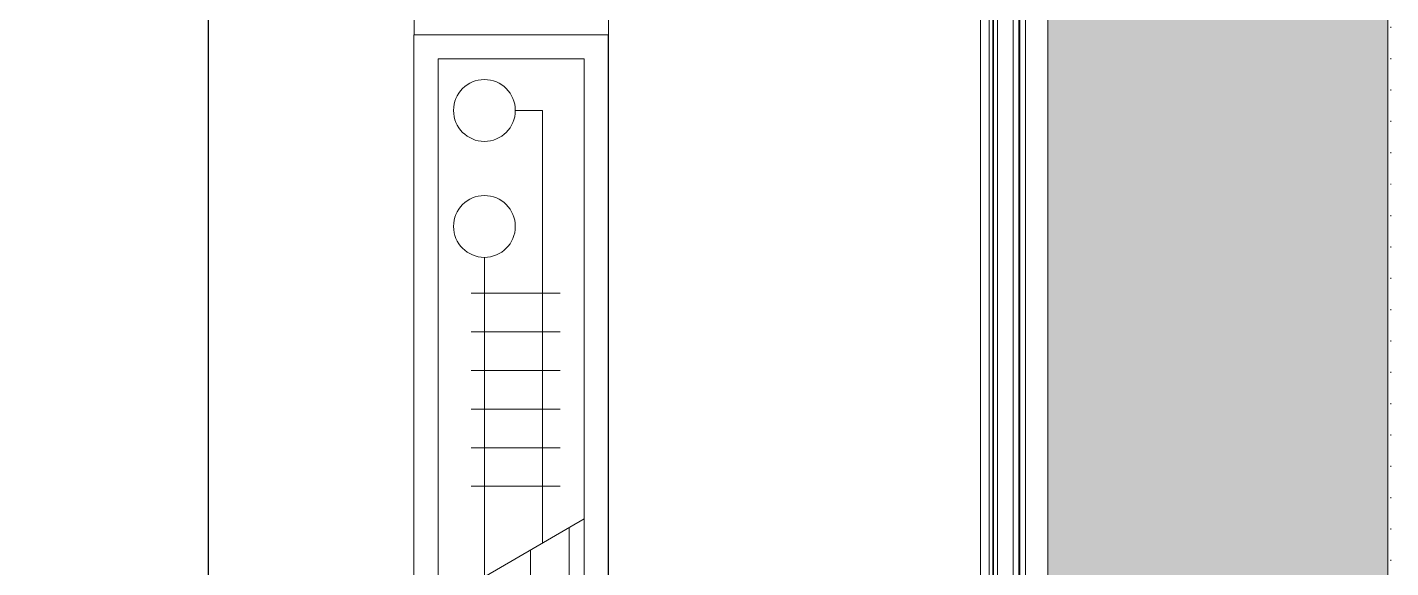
# Model space of a CAD drawing. Extents: x -2050 to 29725, y -1777 to 6820.
# Drawn here: x 4682.4 to 4822.8, y 1490.1 to 1545.7 of the extents above; entities that cross this region are included whole.
import ezdxf

# ---------------------------------------------------------------- set-up
doc = ezdxf.new("R2010")
doc.units = 0
doc.header["$LTSCALE"] = 25
doc.header["$MEASUREMENT"] = 0
doc.linetypes.add('DOT2', pattern=[0.125, 0, -0.125])
doc.layers.get('0').update_dxf_attribs({"color": 9, "lineweight": 9})
for name, color, linetype, lineweight in [('06D', 9, 'Continuous', 9), ('09', 9, 'Continuous', 9), ('10', 9, 'Continuous', 9), ('15', 9, 'Continuous', 9), ('20', 9, 'DOT2', 9), ('32', 9, 'Continuous', 9), ('40', 9, 'Continuous', 9), ('40B', 9, 'Continuous', 9), ('DATA TAVAN', 160, 'Continuous', 30)]:
    doc.layers.add(name, color=color, linetype=linetype, lineweight=lineweight)

# ---------------------------------------------------------------- blocks, each defined once
blk = doc.blocks.new('p-konvektor_audi')
for p, q in [((250, 89.48), (0, 89.47)), ((250, 89.47), (0, 89.48)), ((0, 89.48), (0, 69.47)), ((250, 69.47), (250, 89.47)), ((191.48, 71.95), (200.19, 86.99)), ((199.29, 85.44), (2.49, 85.42)), ((203.55, 84.5), (203.55, 75.36)), ((207.52, 84.5), (207.52, 75.36)), ((211.5, 84.5), (211.5, 75.36)), ((215.48, 84.5), (215.48, 75.36)), ((219.45, 84.5), (219.45, 75.36)), ((223.43, 84.5), (223.43, 75.36)), ((196.99, 81.46), (2.49, 81.45)), ((242.21, 82.69), (197.7, 82.69)), ((242.21, 79.91), (242.21, 82.69)), ((227.1, 76.72), (194.25, 76.73)), ((0, 69.47), (250, 69.47))]:
    blk.add_line(p, q)
for points in [[(250, 89.47), (0, 89.47), (0, 69.47), (250, 69.47)], [(247.51, 86.99), (247.51, 71.95), (2.49, 71.95), (2.49, 86.99)]]:
    blk.add_lwpolyline(points, close=True)
for centre in [(230.28, 76.72), (242.21, 76.72)]:
    blk.add_circle(centre, 3.18)
blk = doc.blocks.new('*U304')
at = {"layer": '15'}
for p, q in [((-1.47, -18.95), (-72.96, -18.95)), ((-1.47, -19.35), (-72.96, -19.35)), ((-1.47, -19.42), (-72.96, -19.42)), ((-1.47, -19.82), (-72.96, -19.82)), ((-1.47, -21.42), (-72.96, -21.42)), ((-1.47, -22.02), (-72.96, -22.02)), ((-1.47, -22.1), (-72.96, -22.1)), ((-1.47, -22.7), (-72.96, -22.7))]:
    blk.add_line(p, q, dxfattribs=at)
blk = doc.blocks.new('p-zemin kat')
at = {"layer": '09'}
h = blk.add_hatch(dxfattribs=at)
h.set_pattern_fill('SQUARE', color=252, scale=20, style=0)
h.paths.add_polyline_path([(4025.5, 285), (4822.5, 285), (4822.5, 2034.32), (4787.5, 2034.32), (4787.5, 320), (4025.5, 320)])
at = {"layer": '06D'}
blk.add_lwpolyline([(4025.5, 320), (4787.5, 320), (4787.5, 2034.62)], dxfattribs=at)
blk.add_lwpolyline([(4025.5, 285), (4822.5, 285), (4822.5, 2034.32), (4787.5, 2034.32), (4787.5, 320), (4025.5, 320), (4025.5, 285)], close=True, dxfattribs=at)
at = {"layer": '20'}
blk.add_lwpolyline([(1719.56, 284.7), (4822.79, 284.7), (4822.79, 2034.32)], dxfattribs=at)
at = {"layer": '40'}
blk.add_lwpolyline([(1851.16, 326.92), (3319.5, 326.92), (3319.5, 343), (3280.52, 343), (3280.5, 427), (3319.5, 427), (3319.5, 570), (4025.5, 570), (4025.5, 427), (4064.5, 427), (4064.5, 343), (3980.5, 343), (3980.5, 326.92), (4680.5, 326.92), (4680.5, 427), (4780.58, 427), (4780.58, 1901.49, 0.054196), (4273.07, 1999.31), (4278.59, 2070.68, 0.306949), (1935.27, 740.05), (1999.45, 708.36, 0.043245), (1856.49, 345)], format="xyb", close=True, dxfattribs=at)
at = {"layer": '40B'}
blk.add_lwpolyline([(3364.5, 343), (3319.5, 343), (3319.5, 320), (1719.67, 320), (1719.67, 326.92), (1719.56, 328.25, -0.047611), (1885.58, 764.59), (1935.27, 740.05, -0.306949), (4278.59, 2070.68), (4283.12, 2125.91, -0.05155), (4780.05, 2034.32), (4787.5, 2034.32), (4787.5, 320), (4025.5, 320), (4025.5, 570), (3319.5, 570), (3319.5, 427), (3364.5, 427), (3364.5, 343)], format="xyb", close=True, dxfattribs=at)
at = {"layer": '10', "rotation": 90}
blk.add_blockref('*U304', (4762.5, 1550), dxfattribs=at)

msp = doc.modelspace()

# ---------------------------------------------------------------- linework, layer by layer
at = {"layer": 'DATA TAVAN'}
msp.add_line((4701.06, 2336.97), (4701.06, 449.29), dxfattribs=at)

# ---------------------------------------------------------------- block references
at = {"layer": '10'}
msp.add_blockref('p-zemin kat', (0, 0), dxfattribs=at)
at = {"layer": '32', "xscale": -1, "rotation": 270}
for p in [(4652.79, 1544.97), (4652.78, 1294.97)]:
    msp.add_blockref('p-konvektor_audi', p, dxfattribs=at)

doc.saveas('drawing.dxf')
